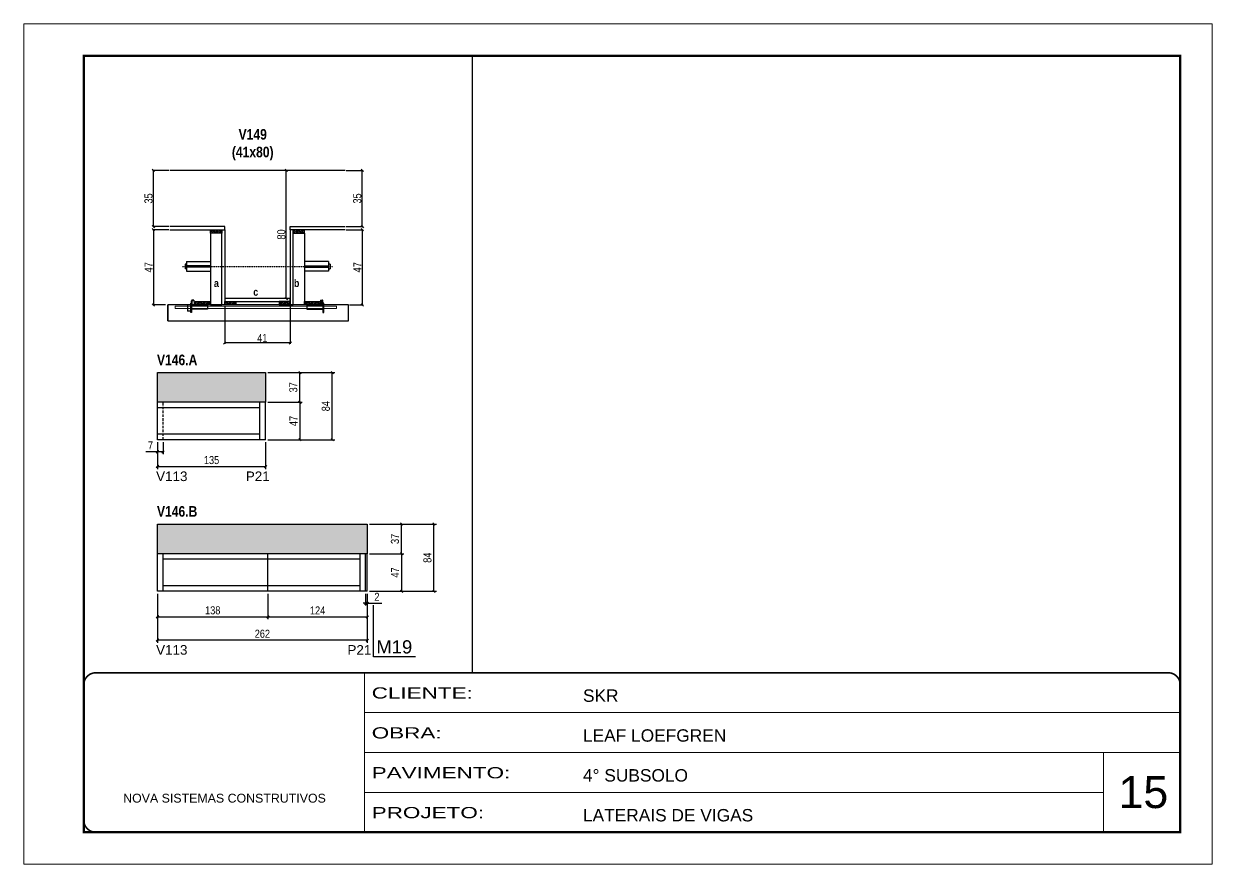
# Model space of a CAD drawing. Extents: x 3309 to 9590, y -2522 to 14608.
# Drawn here: x 6493 to 7978, y 10112 to 11162 of the extents above; entities that cross this region are included whole.
import ezdxf

# ---------------------------------------------------------------- set-up
doc = ezdxf.new("R2010")
doc.units = 0
for name, pattern in [('CONTINUO', [0]), ('DASHED', [0.75, 0.5, -0.25]), ('HIDDEN', [0.375, 0.25, -0.125]), ('HIDDEN2', [4.7625, 3.175, -1.5875])]:
    doc.linetypes.add(name, pattern=pattern)
for name, color, linetype in [('5', 5, 'Continuous'), ('barrote', 251, 'Continuous'), ('COTA', 241, 'Continuous'), ('detalhes', 4, 'Continuous'), ('NOMENCLATURA', 7, 'Continuous'), ('Painéis', 200, 'Continuous'), ('presilha', 1, 'Continuous'), ('SARR_2.2x10', 60, 'Continuous'), ('SARR_2.2x7', 40, 'Continuous'), ('SARR_3.5x7', 81, 'Continuous'), ('TENSOR', 3, 'Continuous')]:
    doc.layers.add(name, color=color, linetype=linetype)
for name, color, linetype, lineweight in [('CARIMBO', 255, 'Continuous', 9), ('CONCRETO', 251, 'Continuous', 25), ('Folhas', 255, 'Continuous', 9), ('SARRAFO DE PRESSAO', 251, 'DASHED', 9), ('SCO-___-LAJ', 2, 'Continuous', 0)]:
    doc.layers.add(name, color=color, linetype=linetype, lineweight=lineweight)
doc.styles.add('ARIAL', font='arial.ttf')
doc.styles.add('COTA TECNICA', font='techl___.ttf', dxfattribs={"height": 10})
doc.styles.add('COTA TECNICA 2X', font='techl___.ttf', dxfattribs={"height": 10})
doc.styles.get("Standard").update_dxf_attribs({"font": 'arial.ttf'})
doc.styles.add('TECNICA', font='techb___.ttf', dxfattribs={"height": 10})
doc.styles.add('Tecnologia', font='')
doc.styles.get('Tecnologia').set_extended_font_data('Forgotten Futurist')
doc.dimstyles.new('PAINEL', dxfattribs={"dimtxt": 10, "dimasz": 3, "dimexe": 3, "dimexo": 3, "dimgap": 3, "dimtad": 1, "dimdec": 1, "dimzin": 12, "dimdsep": 46, "dimtxsty": 'COTA TECNICA', "dimblk1": 'OBLIQUE', "dimblk2": 'OBLIQUE', "dimsah": 1, "dimcen": 0.9, "dimclrd": 4, "dimclre": 4, "dimclrt": 240, "dimadec": 1, "dimazin": 3, "dimtfac": 1, "dimtdec": 1, "dimtmove": 0, "dimatfit": 3, "dimfxl": 1, "dimtolj": 1, "dimtzin": 12, "dimarcsym": 0})
doc.dimstyles.new('SECAO', dxfattribs={"dimscale": 0.333333, "dimtxt": 5, "dimasz": 9, "dimexe": 3, "dimexo": 3, "dimgap": 3, "dimtad": 1, "dimdec": 1, "dimlfac": 0.5, "dimzin": 12, "dimdsep": 46, "dimtxsty": 'COTA TECNICA 2X', "dimblk1": 'OBLIQUE', "dimblk2": 'OBLIQUE', "dimsah": 1, "dimcen": 0.9, "dimclrd": 4, "dimclre": 4, "dimclrt": 240, "dimadec": 1, "dimazin": 3, "dimtfac": 1, "dimtdec": 1, "dimtmove": 0, "dimatfit": 3, "dimfxl": 1, "dimtolj": 1, "dimtzin": 12, "dimarcsym": 0})

# ---------------------------------------------------------------- blocks, each defined once
blk = doc.blocks.new('9999999999')
at = {"color": 30, "linetype": 'CONTINUO'}
for p, q in [((98564.6, 34230.2), (98564.6, 34429.4)), ((98564.6, 34379.6), (99584, 34379.6)), ((98564.6, 34329.8), (99488, 34329.8)), ((99584, 34329.8), (99488, 34329.8)), ((99488, 34329.8), (99488, 34230.2)), ((98564.6, 34280), (99488, 34280))]:
    blk.add_line(p, q, dxfattribs=at)
at = {"color": 30, "linetype": 'CONTINUO', "const_width": 2}
blk.add_lwpolyline([(99584, 34230.2), (99584, 34414.4, 0.414214), (99569, 34429.4), (98229, 34429.4, 0.414214), (98214, 34414.4), (98214, 34245.2, 0.414214), (98229, 34230.2), (99584, 34230.2)], format="xyb", dxfattribs=at)
at = {"layer": 'Folhas'}
blk.add_lwpolyline([(98139, 34190.2), (99624, 34190.2), (99624, 35240.2), (98139, 35240.2)], close=True, dxfattribs=at)
at = {"layer": 'Folhas', "color": 30, "const_width": 3}
blk.add_lwpolyline([(98214, 34230.2), (99584, 34230.2), (99584, 35200.2), (98214, 35200.2)], close=True, dxfattribs=at)
at = {"color": 7, "linetype": 'Continuous', "ltscale": 5, "style": 'ARIAL'}
for s, height, p in [('SKR', 15.48, (98837.7, 34393.1)), ('LEAF LOEFGREN', 15.483, (98837.7, 34343.3)), ('4° SUBSOLO', 15.48, (98837.7, 34293.5)), ('NOVA SISTEMAS CONSTRUTIVOS', 11.059, (98263.2, 34267.2)), ('LATERAIS DE VIGAS', 15.483, (98837.7, 34243.7))]:
    blk.add_text(s, height=height, dxfattribs=at).set_placement(p)
at = {"layer": 'Folhas', "color": 7, "style": 'Tecnologia', "width": 1.5}
for s, p in [('CLIENTE:', (98573.7, 34397.2)), ('OBRA:', (98573.7, 34347.3)), ('PAVIMENTO:', (98573.7, 34297.5)), ('PROJETO:', (98573.7, 34247.7))]:
    blk.add_text(s, height=14, dxfattribs=at).set_placement(p)
blk = doc.blocks.new('_Oblique')
at = {"color": 0, "linetype": 'ByBlock', "lineweight": -2}
blk.add_line((-0.5, -0.5), (0.5, 0.5), dxfattribs=at)
blk = doc.blocks.new('*D508')
at = {"layer": 'COTA', "color": 4, "lineweight": -2, "transparency": 16777216}
for p, q in [((6743.9, 10809.9), (6743.9, 10762.4)), ((6825.9, 10809.9), (6825.9, 10762.4)), ((6825.9, 10763.4), (6743.9, 10763.4))]:
    blk.add_line(p, q, dxfattribs=at)
at = {"layer": 'Defpoints', "color": 0, "transparency": 16777216}
for p in [(6743.9, 10810.9), (6825.9, 10810.9), (6743.9, 10763.4)]:
    blk.add_point(p, dxfattribs=at)
at = {"layer": 'COTA', "color": 4, "lineweight": -2, "transparency": 16777216, "xscale": 3, "yscale": 3, "zscale": 3, "rotation": 180}
blk.add_blockref('_Oblique', (6743.9, 10763.4), dxfattribs=at)
at = {"layer": 'COTA', "color": 4, "lineweight": -2, "transparency": 16777216, "xscale": 3, "yscale": 3, "zscale": 3}
blk.add_blockref('_Oblique', (6825.9, 10763.4), dxfattribs=at)
at = {"layer": 'COTA', "color": 240, "transparency": 16777216, "insert": (6790.9, 10769.5), "char_height": 10, "attachment_point": 5, "style": 'COTA TECNICA 2X'}
blk.add_mtext('\\A1;41', dxfattribs=at)
blk = doc.blocks.new('PRESILHA METÁLICA 1')
at = {"layer": 'presilha'}
for p, q in [((0, 13), (6, 13)), ((0, 13), (0, 0)), ((6, 0), (0, 0)), ((6, 15.5), (7.5, 15.5)), ((6, -2.5), (6, 15.5)), ((6, 13), (6, 0)), ((7.5, 10.6), (7.5, 19.9)), ((7.5, 15.5), (7.5, -2.5)), ((37.5, 4.1), (7.5, 4.1)), ((12, 21), (8.6, 21)), ((9, 11.6), (9, 18.9)), ((12, 19.5), (9.6, 19.5)), ((37.5, 11), (9.6, 11)), ((12, 21), (12, 19.5)), ((37.5, 11), (37.5, 4.1)), ((7.5, -2.5), (6, -2.5))]:
    blk.add_line(p, q, dxfattribs=at)
for centre, radius, start, end in [((8.6, 19.9), 1.14, 90, 180), ((9.6, 18.9), 0.57, 90, 180), ((9.6, 11.6), 0.57, 180, 270)]:
    blk.add_arc(centre, radius, start, end, dxfattribs=at)
blk = doc.blocks.new('PRESILHA METÁLICA 2')
at = {"layer": 'presilha'}
for p, q in [((-5.2, 23.5), (-5.2, 22)), ((-5.2, 23.5), (-1.9, 23.5)), ((-0.8, 14.6), (-0.8, 22.4)), ((-30.8, 13.5), (-30.8, 6.6)), ((-30.8, 13.5), (-2.8, 13.5)), ((-30.8, 6.6), (-0.8, 6.6)), ((-5.2, 22), (-2.8, 22)), ((-2.2, 14.1), (-2.2, 21.4)), ((0.8, 18), (-0.8, 18)), ((-0.8, 18), (-0.8, 0)), ((-0.8, 0), (0.8, 0)), ((0.8, 0), (0.8, 18))]:
    blk.add_line(p, q, dxfattribs=at)
for centre, radius, start, end in [((-1.9, 22.4), 1.14, 0, 90), ((-2.8, 21.4), 0.57, 0, 90), ((-2.8, 14.1), 0.57, 270, 0)]:
    blk.add_arc(centre, radius, start, end, dxfattribs=at)
blk = doc.blocks.new('*D509')
at = {"layer": 'COTA', "color": 4, "lineweight": -2, "transparency": 16777216}
for p, q in [((6674.2, 10904.9), (6653.9, 10904.9)), ((6654.9, 10904.9), (6654.9, 10810.9)), ((6670.1, 10810.9), (6653.9, 10810.9))]:
    blk.add_line(p, q, dxfattribs=at)
at = {"layer": 'Defpoints', "color": 0, "transparency": 16777216}
for p in [(6675.2, 10904.9), (6654.9, 10810.9), (6671.1, 10810.9)]:
    blk.add_point(p, dxfattribs=at)
at = {"layer": 'COTA', "color": 4, "lineweight": -2, "transparency": 16777216, "xscale": 3, "yscale": 3, "zscale": 3}
for p, rotation in [((6654.9, 10904.9), 90), ((6654.9, 10810.9), 270)]:
    blk.add_blockref('_Oblique', p, dxfattribs=dict(at, rotation=rotation))
at = {"layer": 'COTA', "color": 240, "transparency": 16777216, "insert": (6648.8, 10857.9), "char_height": 10, "attachment_point": 5, "rotation": 90, "style": 'COTA TECNICA 2X'}
blk.add_mtext('\\A1;47', dxfattribs=at)
blk = doc.blocks.new('*D510')
at = {"layer": 'COTA', "color": 4, "lineweight": -2, "transparency": 16777216}
for p, q in [((6895.6, 10904.9), (6916.9, 10904.9)), ((6915.9, 10904.9), (6915.9, 10810.9)), ((6899.8, 10810.9), (6916.9, 10810.9))]:
    blk.add_line(p, q, dxfattribs=at)
at = {"layer": 'Defpoints', "color": 0, "transparency": 16777216}
for p in [(6894.6, 10904.9), (6898.8, 10810.9), (6915.9, 10810.9)]:
    blk.add_point(p, dxfattribs=at)
at = {"layer": 'COTA', "color": 4, "lineweight": -2, "transparency": 16777216, "xscale": 3, "yscale": 3, "zscale": 3}
for p, rotation in [((6915.9, 10904.9), 90), ((6915.9, 10810.9), 270)]:
    blk.add_blockref('_Oblique', p, dxfattribs=dict(at, rotation=rotation))
at = {"layer": 'COTA', "color": 240, "transparency": 16777216, "insert": (6909.8, 10857.9), "char_height": 10, "attachment_point": 5, "rotation": 90, "style": 'COTA TECNICA 2X'}
blk.add_mtext('\\A1;47', dxfattribs=at)
blk = doc.blocks.new('*D511')
at = {"layer": 'COTA', "color": 4, "lineweight": -2, "transparency": 16777216}
for p, q in [((6824.9, 10978.9), (6819.9, 10978.9)), ((6820.9, 10818.9), (6820.9, 10978.9)), ((6824.9, 10818.9), (6819.9, 10818.9))]:
    blk.add_line(p, q, dxfattribs=at)
at = {"layer": 'Defpoints', "color": 0, "transparency": 16777216}
for p in [(6820.9, 10978.9), (6825.9, 10978.9), (6825.9, 10818.9)]:
    blk.add_point(p, dxfattribs=at)
at = {"layer": 'COTA', "color": 4, "lineweight": -2, "transparency": 16777216, "xscale": 3, "yscale": 3, "zscale": 3}
for p, rotation in [((6820.9, 10978.9), 90), ((6820.9, 10818.9), 270)]:
    blk.add_blockref('_Oblique', p, dxfattribs=dict(at, rotation=rotation))
at = {"layer": 'COTA', "color": 240, "transparency": 16777216, "insert": (6814.7, 10898.9), "char_height": 10, "attachment_point": 5, "rotation": 90, "style": 'COTA TECNICA 2X'}
blk.add_mtext('\\A1;80', dxfattribs=at)
blk = doc.blocks.new('*D512')
at = {"layer": 'COTA', "color": 4, "lineweight": -2, "transparency": 16777216}
for p, q in [((6895.6, 10978.9), (6916.9, 10978.9)), ((6915.9, 10908.9), (6915.9, 10978.9)), ((6895.6, 10908.9), (6916.9, 10908.9))]:
    blk.add_line(p, q, dxfattribs=at)
at = {"layer": 'Defpoints', "color": 0, "transparency": 16777216}
for p in [(6894.6, 10978.9), (6915.9, 10978.9), (6894.6, 10908.9)]:
    blk.add_point(p, dxfattribs=at)
at = {"layer": 'COTA', "color": 4, "lineweight": -2, "transparency": 16777216, "xscale": 3, "yscale": 3, "zscale": 3}
for p, rotation in [((6915.9, 10978.9), 90), ((6915.9, 10908.9), 270)]:
    blk.add_blockref('_Oblique', p, dxfattribs=dict(at, rotation=rotation))
at = {"layer": 'COTA', "color": 240, "transparency": 16777216, "insert": (6909.6, 10943.9), "char_height": 10, "attachment_point": 5, "rotation": 90, "style": 'COTA TECNICA 2X'}
blk.add_mtext('\\A1;35', dxfattribs=at)
blk = doc.blocks.new('*D513')
at = {"layer": 'COTA', "color": 4, "lineweight": -2, "transparency": 16777216}
for p, q in [((6674.2, 10978.9), (6653.9, 10978.9)), ((6654.9, 10908.9), (6654.9, 10978.9)), ((6674.2, 10908.9), (6653.9, 10908.9))]:
    blk.add_line(p, q, dxfattribs=at)
at = {"layer": 'Defpoints', "color": 0, "transparency": 16777216}
for p in [(6654.9, 10978.9), (6675.2, 10978.9), (6675.2, 10908.9)]:
    blk.add_point(p, dxfattribs=at)
at = {"layer": 'COTA', "color": 4, "lineweight": -2, "transparency": 16777216, "xscale": 3, "yscale": 3, "zscale": 3}
for p, rotation in [((6654.9, 10978.9), 90), ((6654.9, 10908.9), 270)]:
    blk.add_blockref('_Oblique', p, dxfattribs=dict(at, rotation=rotation))
at = {"layer": 'COTA', "color": 240, "transparency": 16777216, "insert": (6648.7, 10943.9), "char_height": 10, "attachment_point": 5, "rotation": 90, "style": 'COTA TECNICA 2X'}
blk.add_mtext('\\A1;35', dxfattribs=at)
blk = doc.blocks.new('*D514')
at = {"layer": 'COTA', "color": 4, "linetype": 'ByBlock', "lineweight": -2, "transparency": 16777216}
for p, q in [((6660, 10639.4), (6660, 10605.8)), ((6795, 10639.4), (6795, 10605.8)), ((6795, 10608.8), (6660, 10608.8))]:
    blk.add_line(p, q, dxfattribs=at)
at = {"layer": 'Defpoints', "color": 0, "linetype": 'ByBlock', "transparency": 16777216}
for p in [(6660, 10642.4), (6795, 10642.4), (6660, 10608.8)]:
    blk.add_point(p, dxfattribs=at)
at = {"layer": 'COTA', "color": 4, "linetype": 'ByBlock', "lineweight": -2, "transparency": 16777216, "xscale": 3, "yscale": 3, "zscale": 3, "rotation": 180}
blk.add_blockref('_Oblique', (6660, 10608.8), dxfattribs=at)
at = {"layer": 'COTA', "color": 4, "linetype": 'ByBlock', "lineweight": -2, "transparency": 16777216, "xscale": 3, "yscale": 3, "zscale": 3}
blk.add_blockref('_Oblique', (6795, 10608.8), dxfattribs=at)
at = {"layer": 'COTA', "color": 240, "linetype": 'ByBlock', "transparency": 16777216, "insert": (6727.5, 10617), "char_height": 10, "attachment_point": 5, "style": 'COTA TECNICA'}
blk.add_mtext('\\A1;135', dxfattribs=at)
blk = doc.blocks.new('*D515')
at = {"layer": 'COTA', "color": 4, "lineweight": -2, "transparency": 16777216}
for p, q in [((6798, 10689.4), (6840.9, 10689.4)), ((6837.9, 10689.4), (6837.9, 10642.4)), ((6798, 10642.4), (6840.9, 10642.4))]:
    blk.add_line(p, q, dxfattribs=at)
at = {"layer": 'Defpoints', "color": 0, "transparency": 16777216}
for p in [(6795, 10689.4), (6795, 10642.4), (6837.9, 10642.4)]:
    blk.add_point(p, dxfattribs=at)
at = {"layer": 'COTA', "color": 4, "lineweight": -2, "transparency": 16777216, "xscale": 3, "yscale": 3, "zscale": 3}
for p, rotation in [((6837.9, 10689.4), 90), ((6837.9, 10642.4), 270)]:
    blk.add_blockref('_Oblique', p, dxfattribs=dict(at, rotation=rotation))
at = {"layer": 'COTA', "color": 240, "transparency": 16777216, "insert": (6829.9, 10665.9), "char_height": 10, "attachment_point": 5, "rotation": 90, "style": 'COTA TECNICA'}
blk.add_mtext('\\A1;47', dxfattribs=at)
blk = doc.blocks.new('*D516')
at = {"layer": 'COTA', "color": 4, "lineweight": -2, "transparency": 16777216}
for p, q in [((6798, 10726.4), (6840.9, 10726.4)), ((6837.9, 10689.4), (6837.9, 10726.4)), ((6798, 10689.4), (6840.9, 10689.4))]:
    blk.add_line(p, q, dxfattribs=at)
at = {"layer": 'Defpoints', "color": 0, "transparency": 16777216}
for p in [(6795, 10726.4), (6837.9, 10726.4), (6795, 10689.4)]:
    blk.add_point(p, dxfattribs=at)
at = {"layer": 'COTA', "color": 4, "lineweight": -2, "transparency": 16777216, "xscale": 3, "yscale": 3, "zscale": 3}
for p, rotation in [((6837.9, 10726.4), 90), ((6837.9, 10689.4), 270)]:
    blk.add_blockref('_Oblique', p, dxfattribs=dict(at, rotation=rotation))
at = {"layer": 'COTA', "color": 240, "transparency": 16777216, "insert": (6829.7, 10707.9), "char_height": 10, "attachment_point": 5, "rotation": 90, "style": 'COTA TECNICA'}
blk.add_mtext('\\A1;37', dxfattribs=at)
blk = doc.blocks.new('*D517')
at = {"layer": 'COTA', "color": 4, "lineweight": -2, "transparency": 16777216}
for p, q in [((6660, 10639.4), (6660, 10624.3)), ((6667, 10639.4), (6667, 10624.3)), ((6660, 10627.3), (6645.3, 10627.3)), ((6667, 10627.3), (6660, 10627.3))]:
    blk.add_line(p, q, dxfattribs=at)
at = {"layer": 'Defpoints', "color": 0, "transparency": 16777216}
for p in [(6660, 10642.4), (6667, 10642.4), (6660, 10627.3)]:
    blk.add_point(p, dxfattribs=at)
at = {"layer": 'COTA', "color": 4, "lineweight": -2, "transparency": 16777216, "xscale": 3, "yscale": 3, "zscale": 3, "rotation": 180}
blk.add_blockref('_Oblique', (6660, 10627.3), dxfattribs=at)
at = {"layer": 'COTA', "color": 4, "lineweight": -2, "transparency": 16777216, "xscale": 3, "yscale": 3, "zscale": 3}
blk.add_blockref('_Oblique', (6667, 10627.3), dxfattribs=at)
at = {"layer": 'COTA', "color": 240, "transparency": 16777216, "insert": (6651.2, 10635.4), "char_height": 10, "attachment_point": 5, "style": 'COTA TECNICA'}
blk.add_mtext('\\A1;7', dxfattribs=at)
blk = doc.blocks.new('*D518')
at = {"layer": 'COTA', "color": 4, "lineweight": -2, "transparency": 16777216}
for p, q in [((6798, 10726.4), (6881.4, 10726.4)), ((6878.4, 10642.4), (6878.4, 10726.4)), ((6798, 10642.4), (6881.4, 10642.4))]:
    blk.add_line(p, q, dxfattribs=at)
at = {"layer": 'Defpoints', "color": 0, "transparency": 16777216}
for p in [(6795, 10726.4), (6878.4, 10726.4), (6795, 10642.4)]:
    blk.add_point(p, dxfattribs=at)
at = {"layer": 'COTA', "color": 4, "lineweight": -2, "transparency": 16777216, "xscale": 3, "yscale": 3, "zscale": 3}
for p, rotation in [((6878.4, 10726.4), 90), ((6878.4, 10642.4), 270)]:
    blk.add_blockref('_Oblique', p, dxfattribs=dict(at, rotation=rotation))
at = {"layer": 'COTA', "color": 240, "transparency": 16777216, "insert": (6870.3, 10684.4), "char_height": 10, "attachment_point": 5, "rotation": 90, "style": 'COTA TECNICA'}
blk.add_mtext('\\A1;84', dxfattribs=at)
blk = doc.blocks.new('*D519')
at = {"layer": 'COTA', "color": 4, "linetype": 'ByBlock', "lineweight": -2, "transparency": 16777216}
for p, q in [((6660, 10450.1), (6660, 10388.9)), ((6922, 10450.1), (6922, 10388.9)), ((6922, 10391.9), (6660, 10391.9))]:
    blk.add_line(p, q, dxfattribs=at)
at = {"layer": 'Defpoints', "color": 0, "linetype": 'ByBlock', "transparency": 16777216}
for p in [(6660, 10453.1), (6922, 10453.1), (6660, 10391.9)]:
    blk.add_point(p, dxfattribs=at)
at = {"layer": 'COTA', "color": 4, "linetype": 'ByBlock', "lineweight": -2, "transparency": 16777216, "xscale": 3, "yscale": 3, "zscale": 3, "rotation": 180}
blk.add_blockref('_Oblique', (6660, 10391.9), dxfattribs=at)
at = {"layer": 'COTA', "color": 4, "linetype": 'ByBlock', "lineweight": -2, "transparency": 16777216, "xscale": 3, "yscale": 3, "zscale": 3}
blk.add_blockref('_Oblique', (6922, 10391.9), dxfattribs=at)
at = {"layer": 'COTA', "color": 240, "linetype": 'ByBlock', "transparency": 16777216, "insert": (6791, 10400), "char_height": 10, "attachment_point": 5, "style": 'COTA TECNICA'}
blk.add_mtext('\\A1;262', dxfattribs=at)
blk = doc.blocks.new('*D520')
at = {"layer": 'COTA', "color": 4, "lineweight": -2, "transparency": 16777216}
for p, q in [((6925, 10500.1), (6967.9, 10500.1)), ((6964.9, 10500.1), (6964.9, 10453.1)), ((6925, 10453.1), (6967.9, 10453.1))]:
    blk.add_line(p, q, dxfattribs=at)
at = {"layer": 'Defpoints', "color": 0, "transparency": 16777216}
for p in [(6922, 10500.1), (6922, 10453.1), (6964.9, 10453.1)]:
    blk.add_point(p, dxfattribs=at)
at = {"layer": 'COTA', "color": 4, "lineweight": -2, "transparency": 16777216, "xscale": 3, "yscale": 3, "zscale": 3}
for p, rotation in [((6964.9, 10500.1), 90), ((6964.9, 10453.1), 270)]:
    blk.add_blockref('_Oblique', p, dxfattribs=dict(at, rotation=rotation))
at = {"layer": 'COTA', "color": 240, "transparency": 16777216, "insert": (6956.9, 10476.6), "char_height": 10, "attachment_point": 5, "rotation": 90, "style": 'COTA TECNICA'}
blk.add_mtext('\\A1;47', dxfattribs=at)
blk = doc.blocks.new('*D521')
at = {"layer": 'COTA', "color": 4, "lineweight": -2, "transparency": 16777216}
for p, q in [((6925, 10537.1), (6967.9, 10537.1)), ((6964.9, 10500.1), (6964.9, 10537.1)), ((6925, 10500.1), (6967.9, 10500.1))]:
    blk.add_line(p, q, dxfattribs=at)
at = {"layer": 'Defpoints', "color": 0, "transparency": 16777216}
for p in [(6922, 10537.1), (6964.9, 10537.1), (6922, 10500.1)]:
    blk.add_point(p, dxfattribs=at)
at = {"layer": 'COTA', "color": 4, "lineweight": -2, "transparency": 16777216, "xscale": 3, "yscale": 3, "zscale": 3}
for p, rotation in [((6964.9, 10537.1), 90), ((6964.9, 10500.1), 270)]:
    blk.add_blockref('_Oblique', p, dxfattribs=dict(at, rotation=rotation))
at = {"layer": 'COTA', "color": 240, "transparency": 16777216, "insert": (6956.7, 10518.6), "char_height": 10, "attachment_point": 5, "rotation": 90, "style": 'COTA TECNICA'}
blk.add_mtext('\\A1;37', dxfattribs=at)
blk = doc.blocks.new('*D522')
at = {"layer": 'COTA', "color": 4, "lineweight": -2, "transparency": 16777216}
for p, q in [((6925, 10537.1), (7008.4, 10537.1)), ((7005.4, 10453.1), (7005.4, 10537.1)), ((6925, 10453.1), (7008.4, 10453.1))]:
    blk.add_line(p, q, dxfattribs=at)
at = {"layer": 'Defpoints', "color": 0, "transparency": 16777216}
for p in [(6922, 10537.1), (7005.4, 10537.1), (6922, 10453.1)]:
    blk.add_point(p, dxfattribs=at)
at = {"layer": 'COTA', "color": 4, "lineweight": -2, "transparency": 16777216, "xscale": 3, "yscale": 3, "zscale": 3}
for p, rotation in [((7005.4, 10537.1), 90), ((7005.4, 10453.1), 270)]:
    blk.add_blockref('_Oblique', p, dxfattribs=dict(at, rotation=rotation))
at = {"layer": 'COTA', "color": 240, "transparency": 16777216, "insert": (6997.3, 10495.1), "char_height": 10, "attachment_point": 5, "rotation": 90, "style": 'COTA TECNICA'}
blk.add_mtext('\\A1;84', dxfattribs=at)
blk = doc.blocks.new('*D523')
at = {"layer": 'COTA', "color": 4, "lineweight": -2, "transparency": 16777216}
for p, q in [((6660, 10450.1), (6660, 10418.1)), ((6798, 10450.1), (6798, 10418.1)), ((6660, 10421.1), (6798, 10421.1))]:
    blk.add_line(p, q, dxfattribs=at)
at = {"layer": 'Defpoints', "color": 0, "transparency": 16777216}
for p in [(6660, 10453.1), (6798, 10453.1), (6798, 10421.1)]:
    blk.add_point(p, dxfattribs=at)
at = {"layer": 'COTA', "color": 4, "lineweight": -2, "transparency": 16777216, "xscale": 3, "yscale": 3, "zscale": 3, "rotation": 180}
blk.add_blockref('_Oblique', (6660, 10421.1), dxfattribs=at)
at = {"layer": 'COTA', "color": 4, "lineweight": -2, "transparency": 16777216, "xscale": 3, "yscale": 3, "zscale": 3}
blk.add_blockref('_Oblique', (6798, 10421.1), dxfattribs=at)
at = {"layer": 'COTA', "color": 240, "transparency": 16777216, "insert": (6729, 10429.3), "char_height": 10, "attachment_point": 5, "style": 'COTA TECNICA'}
blk.add_mtext('\\A1;138', dxfattribs=at)
blk = doc.blocks.new('*D524')
at = {"layer": 'COTA', "color": 4, "lineweight": -2, "transparency": 16777216}
for p, q in [((6798, 10450.1), (6798, 10418.1)), ((6922, 10450.1), (6922, 10418.1)), ((6798, 10421.1), (6922, 10421.1))]:
    blk.add_line(p, q, dxfattribs=at)
at = {"layer": 'Defpoints', "color": 0, "transparency": 16777216}
for p in [(6798, 10453.1), (6922, 10453.1), (6922, 10421.1)]:
    blk.add_point(p, dxfattribs=at)
at = {"layer": 'COTA', "color": 4, "lineweight": -2, "transparency": 16777216, "xscale": 3, "yscale": 3, "zscale": 3, "rotation": 180}
blk.add_blockref('_Oblique', (6798, 10421.1), dxfattribs=at)
at = {"layer": 'COTA', "color": 4, "lineweight": -2, "transparency": 16777216, "xscale": 3, "yscale": 3, "zscale": 3}
blk.add_blockref('_Oblique', (6922, 10421.1), dxfattribs=at)
at = {"layer": 'COTA', "color": 240, "transparency": 16777216, "insert": (6860, 10429.2), "char_height": 10, "attachment_point": 5, "style": 'COTA TECNICA'}
blk.add_mtext('\\A1;124', dxfattribs=at)
blk = doc.blocks.new('*D525')
at = {"layer": 'COTA', "color": 4, "lineweight": -2, "transparency": 16777216}
for p, q in [((6920, 10450.1), (6920, 10435.2)), ((6922, 10450.1), (6922, 10435.2)), ((6920, 10438.2), (6917, 10438.2)), ((6920, 10438.2), (6922, 10438.2)), ((6922, 10438.2), (6940.1, 10438.2))]:
    blk.add_line(p, q, dxfattribs=at)
at = {"layer": 'Defpoints', "color": 0, "transparency": 16777216}
for p in [(6920, 10453.1), (6922, 10453.1), (6922, 10438.2)]:
    blk.add_point(p, dxfattribs=at)
at = {"layer": 'COTA', "color": 4, "lineweight": -2, "transparency": 16777216, "xscale": 3, "yscale": 3, "zscale": 3}
blk.add_blockref('_Oblique', (6920, 10438.2), dxfattribs=at)
at = {"layer": 'COTA', "color": 4, "lineweight": -2, "transparency": 16777216, "xscale": 3, "yscale": 3, "zscale": 3, "rotation": 180}
blk.add_blockref('_Oblique', (6922, 10438.2), dxfattribs=at)
at = {"layer": 'COTA', "color": 240, "transparency": 16777216, "insert": (6934.1, 10446.2), "char_height": 10, "attachment_point": 5, "style": 'COTA TECNICA'}
blk.add_mtext('\\A1;2', dxfattribs=at)

msp = doc.modelspace()

# ---------------------------------------------------------------- hatches: boundary and pattern name
at = {"layer": 'COTA'}
h = msp.add_hatch(dxfattribs=at)
h.set_pattern_fill('AR-CONC', color=256, scale=0.03)
h.set_pattern_definition([(50, (602.183, -18.2766), (5.46554, -0.4781726), [0.5715, -6.2865]), (355, (602.183, -18.2766), (-1.0573026, 5.7317054), [0.4572, -5.0292175]), (100.451445, (602.6383, -18.3164), (4.4082374, 5.2535326), [0.4857003, -5.3427073]), (46.1842, (602.183, -16.7526), (8.1323712, -1.26127), [0.85725, -9.42975]), (96.63556, (602.8605, -16.858), (7.122124, 7.4227837), [0.7285507, -8.014068]), (351.18415, (602.183, -16.7526), (7.122124, 7.422784), [0.685799, -7.543792]), (21, (602.945, -17.1336), (4.5484317, -3.067956), [0.5715, -6.2865]), (326, (602.945, -17.1336), (1.8540609, 5.525639), [0.4572, -5.0292]), (71.451445, (603.324, -17.389), (6.4024926, 2.457683), [0.4857003, -5.3426981]), (37.5, (602.1828, -18.2766), (0.0926581, 2.53665117), [0, -4.96824, 0, -5.1054, 0, -5.04825]), (7.5, (602.1828, -18.2766), (2.0045899, 3.00541724), [0, -2.91084, 0, -4.85394, 0, -1.92405]), (327.5, (600.4835, -18.2766), (4.06771786, -0.17186232), [0, -1.905, 0, -5.9436, 0, -7.8867]), (317.5, (599.7215, -18.2766), (4.4438754, 0.7627947), [0, -2.4765, 0, -3.94716, 0, -5.6007])])
h.paths.add_polyline_path([(6795.03, 10689.44), (6795.03, 10726.44), (6660.03, 10726.44), (6660.03, 10689.44)])
h = msp.add_hatch(dxfattribs=at)
h.set_pattern_fill('AR-CONC', color=256, scale=0.03)
h.set_pattern_definition([(50, (602.183, -207.594), (5.46554, -0.4781726), [0.5715, -6.2865]), (355, (602.183, -207.594), (-1.0573026, 5.7317054), [0.4572, -5.0292175]), (100.451445, (602.6383, -207.634), (4.4082374, 5.2535326), [0.4857003, -5.3427073]), (46.1842, (602.183, -206.07), (8.1323712, -1.26127), [0.85725, -9.42975]), (96.63556, (602.8605, -206.175), (7.122124, 7.4227837), [0.7285507, -8.014068]), (351.18415, (602.183, -206.07), (7.122124, 7.422784), [0.685799, -7.543792]), (21, (602.945, -206.451), (4.5484317, -3.067956), [0.5715, -6.2865]), (326, (602.945, -206.451), (1.8540609, 5.525639), [0.4572, -5.0292]), (71.451445, (603.324, -206.707), (6.4024926, 2.457683), [0.4857003, -5.3426981]), (37.5, (602.1828, -207.5942), (0.0926581, 2.53665117), [0, -4.96824, 0, -5.1054, 0, -5.04825]), (7.5, (602.1828, -207.5942), (2.0045899, 3.00541724), [0, -2.91084, 0, -4.85394, 0, -1.92405]), (327.5, (600.4835, -207.5942), (4.06771786, -0.17186232), [0, -1.905, 0, -5.9436, 0, -7.8867]), (317.5, (599.7215, -207.594), (4.4438754, 0.7627947), [0, -2.4765, 0, -3.94716, 0, -5.6007])])
h.paths.add_polyline_path([(6660.03, 10537.12), (6660.03, 10500.12), (6922.03, 10500.12), (6922.03, 10537.12)])
at = {"layer": 'SARR_2.2x10'}
h = msp.add_hatch(dxfattribs=at)
h.set_pattern_fill('ANSI31', color=256, scale=0.5, angle=90)
h.set_pattern_definition([(135, (39899.8781, -112701.3136), (-1.122532015, -1.122532015), [])])
h.paths.add_polyline_path([(6706.34, 10815.26), (6706.34, 10810.86), (6726.34, 10810.86), (6726.34, 10815.26)])
h = msp.add_hatch(dxfattribs=at)
h.set_pattern_fill('ANSI31', color=256, scale=0.5, angle=90)
h.set_pattern_definition([(135, (40037.0781, -112701.3136), (-1.122532015, -1.122532015), [])])
h.paths.add_polyline_path([(6843.54, 10815.26), (6843.54, 10810.86), (6863.54, 10810.86), (6863.54, 10815.26)])
at = {"layer": 'SARR_2.2x7'}
h = msp.add_hatch(dxfattribs=at)
h.set_pattern_fill('ANSI31', color=256, scale=0.5, angle=90)
h.set_pattern_definition([(135, (39913.8781, -112611.7136), (-1.122532015, -1.122532015), [])])
h.paths.add_polyline_path([(6740.34, 10904.86), (6740.34, 10900.46), (6726.34, 10900.46), (6726.34, 10904.86)])
h = msp.add_hatch(dxfattribs=at)
h.set_pattern_fill('ANSI31', color=256, scale=0.5, angle=90)
h.set_pattern_definition([(135, (39937.8781, -112611.7136), (-1.122532015, -1.122532015), [])])
h.paths.add_polyline_path([(6829.54, 10904.86), (6829.54, 10900.46), (6843.54, 10900.46), (6843.54, 10904.86)])
h = msp.add_hatch(dxfattribs=at)
h.set_pattern_fill('ANSI31', color=256, scale=0.5, angle=90)
h.set_pattern_definition([(135, (39979.4781, -112701.3136), (-1.122532015, -1.122532015), [])])
h.paths.add_polyline_path([(6757.94, 10810.86), (6757.94, 10815.26), (6743.94, 10815.26), (6743.94, 10810.86)])
h = msp.add_hatch(dxfattribs=at)
h.set_pattern_fill('ANSI31', color=256, scale=0.5, angle=90)
h.set_pattern_definition([(135, (40023.4781, -112701.3136), (-1.122532015, -1.122532015), [])])
h.paths.add_polyline_path([(6811.94, 10815.26), (6811.94, 10810.86), (6825.94, 10810.86), (6825.94, 10815.26)])

# ---------------------------------------------------------------- linework, layer by layer
at = {"ltscale": 3}
for p, q in [((6694.34, 10861.93), (6694.34, 10855.93)), ((6696.34, 10861.93), (6694.34, 10861.93)), ((6696.34, 10855.93), (6694.34, 10855.93)), ((6696.34, 10864.93), (6696.34, 10852.93)), ((6696.34, 10864.93), (6726.34, 10864.93)), ((6726.34, 10859.93), (6696.34, 10859.93)), ((6726.34, 10857.93), (6696.34, 10857.93)), ((6873.54, 10864.93), (6843.54, 10864.93)), ((6843.54, 10859.93), (6873.54, 10859.93)), ((6843.54, 10857.93), (6873.54, 10857.93)), ((6873.54, 10864.93), (6873.54, 10852.93)), ((6875.54, 10861.93), (6873.54, 10861.93)), ((6873.54, 10855.93), (6875.54, 10855.93)), ((6875.54, 10861.93), (6875.54, 10855.93)), ((6696.34, 10852.93), (6726.34, 10852.93)), ((6873.54, 10852.93), (6843.54, 10852.93))]:
    msp.add_line(p, q, dxfattribs=at)
at = {"layer": 'barrote'}
msp.add_lwpolyline([(6672.88, 10790.86), (6898.8, 10790.86), (6898.8, 10810.86), (6672.88, 10810.86)], close=True, dxfattribs=at)
at = {"layer": 'CONCRETO', "linetype": 'Continuous'}
msp.add_line((6894.64, 10978.86), (6675.24, 10978.86), dxfattribs=at)
at = {"layer": 'COTA'}
for p, q in [((7052.97, 11122.13), (7052.97, 10351.38)), ((6660.03, 10689.44), (6660.03, 10726.44)), ((6660.03, 10726.44), (6795.03, 10726.44)), ((6795.03, 10726.44), (6795.03, 10689.44)), ((6660.03, 10500.12), (6660.03, 10537.12)), ((6660.03, 10537.12), (6922.03, 10537.12)), ((6922.03, 10537.12), (6922.03, 10500.12))]:
    msp.add_line(p, q, dxfattribs=at)
at = {"layer": 'detalhes', "color": 250}
msp.add_line((6672.88, 10790.86), (6672.88, 10810.86), dxfattribs=at)
at = {"layer": 'NOMENCLATURA', "linetype": 'Continuous'}
for p, q in [((6929.95, 10371.21), (6929.95, 10435.64)), ((6982.33, 10371.21), (6929.95, 10371.21))]:
    msp.add_line(p, q, dxfattribs=at)
at = {"layer": 'Painéis', "linetype": 'ByBlock'}
for p, q in [((6795.03, 10689.44), (6660.03, 10689.44)), ((6660.03, 10642.44), (6660.03, 10689.44)), ((6795.03, 10642.44), (6795.03, 10689.44)), ((6795.03, 10642.44), (6660.03, 10642.44)), ((6922.03, 10500.12), (6660.03, 10500.12)), ((6660.03, 10453.12), (6660.03, 10500.12)), ((6798.03, 10453.12), (6798.03, 10500.12)), ((6920.03, 10453.12), (6920.03, 10500.12)), ((6922.03, 10453.12), (6922.03, 10500.12)), ((6922.03, 10453.12), (6660.03, 10453.12))]:
    msp.add_line(p, q, dxfattribs=at)
at = {"layer": 'Painéis', "linetype": 'Continuous', "elevation": 0}
for points in [[(6675.24, 10904.86), (6743.94, 10904.86), (6743.94, 10908.86), (6675.24, 10908.86)], [(6894.64, 10904.86), (6825.94, 10904.86), (6825.94, 10908.86), (6894.64, 10908.86)]]:
    msp.add_lwpolyline(points, dxfattribs=at)
at = {"layer": 'Painéis', "linetype": 'Continuous'}
for points in [[(6740.34, 10810.86), (6740.34, 10904.86), (6743.94, 10904.86), (6743.94, 10810.86)], [(6829.54, 10810.86), (6829.54, 10904.86), (6825.94, 10904.86), (6825.94, 10810.86)], [(6825.94, 10818.86), (6743.94, 10818.86), (6743.94, 10815.26), (6825.94, 10815.26)]]:
    msp.add_lwpolyline(points, close=True, dxfattribs=at)
at = {"layer": 'SARR_2.2x10'}
for points in [[(6706.34, 10815.26), (6726.34, 10815.26), (6726.34, 10810.86), (6706.34, 10810.86)], [(6843.54, 10815.26), (6863.54, 10815.26), (6863.54, 10810.86), (6843.54, 10810.86)]]:
    msp.add_lwpolyline(points, close=True, dxfattribs=at)
at = {"layer": 'SARR_2.2x7', "linetype": 'Continuous'}
for p, q in [((6788.03, 10682.44), (6660.03, 10682.44)), ((6788.03, 10642.44), (6788.03, 10689.44)), ((6788.03, 10649.44), (6660.03, 10649.44)), ((6667.03, 10453.12), (6667.03, 10500.12)), ((6913.03, 10453.12), (6913.03, 10500.12)), ((6913.03, 10493.12), (6667.03, 10493.12)), ((6913.03, 10460.12), (6667.03, 10460.12))]:
    msp.add_line(p, q, dxfattribs=at)
at = {"layer": 'SARR_2.2x7', "linetype": 'HIDDEN2'}
msp.add_line((6667.03, 10642.44), (6667.03, 10689.44), dxfattribs=at)
at = {"layer": 'SARR_2.2x7', "elevation": 0}
for points in [[(6726.34, 10904.86), (6740.34, 10904.86), (6740.34, 10900.46), (6726.34, 10900.46)], [(6843.54, 10904.86), (6829.54, 10904.86), (6829.54, 10900.46), (6843.54, 10900.46)]]:
    msp.add_lwpolyline(points, close=True, dxfattribs=at)
at = {"layer": 'SARR_2.2x7'}
for points in [[(6743.94, 10815.26), (6757.94, 10815.26), (6757.94, 10810.86), (6743.94, 10810.86)], [(6825.94, 10815.26), (6811.94, 10815.26), (6811.94, 10810.86), (6825.94, 10810.86)]]:
    msp.add_lwpolyline(points, close=True, dxfattribs=at)
at = {"layer": 'SARR_3.5x7'}
for points in [[(6740.34, 10900.46), (6726.34, 10900.46), (6726.34, 10810.86), (6740.34, 10810.86)], [(6829.54, 10900.46), (6843.54, 10900.46), (6843.54, 10810.86), (6829.54, 10810.86)]]:
    msp.add_lwpolyline(points, close=True, dxfattribs=at)
at = {"layer": 'SCO-___-LAJ', "color": 1}
msp.add_lwpolyline([(6681.89, 10809.52), (6883.72, 10809.52), (6883.72, 10806.32), (6681.89, 10806.32)], close=True, dxfattribs=at)
at = {"layer": 'TENSOR', "linetype": 'HIDDEN', "ltscale": 0.5}
msp.add_line((6691.34, 10858.93), (6878.84, 10858.93), dxfattribs=at)

# ---------------------------------------------------------------- block references
at = {"layer": 'presilha', "xscale": 0.6666666666666666, "yscale": 0.6666666666666666, "zscale": 0.6666666666666666}
for name, p in [('PRESILHA METÁLICA 1', (6697.47, 10802.89)), ('PRESILHA METÁLICA 2', (6867.22, 10801.22))]:
    msp.add_blockref(name, p, dxfattribs=at)
at = {"layer": 'SARRAFO DE PRESSAO', "color": 6, "linetype": 'ByBlock'}
msp.add_blockref('9999999999', (-91646.11, -24078.07), dxfattribs=at)

# ---------------------------------------------------------------- texts
at = {"layer": '5', "linetype": 'Continuous'}
for s, p in [('V113', (6658.24, 10590.8)), ('P21', (6770.33, 10590.8)), ('V113', (6658.24, 10373.9)), ('P21', (6897.33, 10373.9))]:
    msp.add_text(s, height=12, rotation=0.00004, dxfattribs=at).set_placement(p)
at = {"layer": 'CARIMBO', "style": 'ARIAL'}
msp.add_text('15', height=40, dxfattribs=at).set_placement((7860.73, 10182.28))
at = {"layer": 'detalhes', "style": 'TECNICA'}
for s, p in [('a', (6730.47, 10833.29)), ('b', (6830.44, 10833.28)), ('c', (6779.7, 10822.33))]:
    msp.add_text(s, height=9.6, dxfattribs=at).set_placement(p)
at = {"layer": 'NOMENCLATURA', "style": 'TECNICA'}
for s, p in [('V146.A', (6659.31, 10735.62)), ('V146.B', (6659.31, 10546.3))]:
    msp.add_text(s, height=13.2, dxfattribs=at).set_placement(p)
at = {"layer": 'NOMENCLATURA', "linetype": 'Continuous'}
msp.add_text('M19', height=16.5, dxfattribs=at).set_placement((6933.43, 10375.41))
at = {"layer": 'NOMENCLATURA', "insert": (6778.94, 11030.55), "char_height": 13.2, "attachment_point": 2, "style": 'TECNICA'}
msp.add_mtext_dynamic_manual_height_columns('V149\\P(41x80)', width=300.2766, gutter_width=1, heights=[0], dxfattribs=at)

# ---------------------------------------------------------------- dimensions: what is measured, and where the dimension line sits
at = {"layer": 'COTA'}
for base, p1, p2, dimstyle, picture, middle in [((6654.89, 10978.86), (6675.24, 10908.86), (6675.24, 10978.86), 'SECAO', '*D513', (6648.67, 10943.86)), ((6820.87, 10978.86), (6825.94, 10818.86), (6825.94, 10978.86), 'SECAO', '*D511', (6814.74, 10898.86)), ((6915.86, 10978.86), (6894.64, 10908.86), (6894.64, 10978.86), 'SECAO', '*D512', (6909.64, 10943.86)), ((6654.89, 10810.86, 0), (6675.24, 10904.86), (6671.13, 10810.86, 0), 'SECAO', '*D509', (6648.82, 10857.86, 0)), ((6915.86, 10810.86, 0), (6894.64, 10904.86), (6898.75, 10810.86, 0), 'SECAO', '*D510', (6909.78, 10857.86, 0)), ((6837.92, 10726.44), (6795.03, 10689.44), (6795.03, 10726.44), 'PAINEL', '*D516', (6829.7, 10707.94)), ((6878.43, 10726.44), (6795.03, 10642.44), (6795.03, 10726.44), 'PAINEL', '*D518', (6870.34, 10684.44)), ((6837.92, 10642.44), (6795.03, 10689.44), (6795.03, 10642.44), 'PAINEL', '*D515', (6829.85, 10665.94)), ((6964.92, 10537.12), (6922.03, 10500.12), (6922.03, 10537.12), 'PAINEL', '*D521', (6956.7, 10518.62)), ((7005.43, 10537.12), (6922.03, 10453.12), (6922.03, 10537.12), 'PAINEL', '*D522', (6997.34, 10495.12)), ((6964.92, 10453.12), (6922.03, 10500.12), (6922.03, 10453.12), 'PAINEL', '*D520', (6956.85, 10476.62))]:
    dim = msp.add_linear_dim(base=base, p1=p1, p2=p2, angle=90, dimstyle=dimstyle, dxfattribs=at)
    dim.commit()
    dim.dimension.update_dxf_attribs({"geometry": picture, "text_midpoint": middle})
dim = msp.add_linear_dim(base=(6743.94, 10763.38), p1=(6825.94, 10810.86), p2=(6743.94, 10810.86), angle=180, dimstyle='SECAO', dxfattribs=at)
dim.commit()
dim.dimension.update_dxf_attribs({"geometry": '*D508', "text_midpoint": (6790.94, 10763.38), "dimtype": 160})
for base, p1, p2, picture, middle in [((6660.03, 10627.33), (6667.03, 10642.44), (6660.03, 10642.44), '*D517', (6651.17, 10635.4)), ((6798.03, 10421.09), (6660.03, 10453.12), (6798.03, 10453.12), '*D523', (6729.03, 10429.33)), ((6922.03, 10438.15), (6920.03, 10453.12), (6922.03, 10453.12), '*D525', (6934.09, 10446.15))]:
    dim = msp.add_linear_dim(base=base, p1=p1, p2=p2, dimstyle='PAINEL', dxfattribs=at)
    dim.commit()
    dim.dimension.update_dxf_attribs({"geometry": picture, "text_midpoint": middle})
at = {"layer": 'COTA', "linetype": 'ByBlock'}
for base, p1, p2, picture, middle in [((6660.03, 10608.81), (6795.03, 10642.44), (6660.03, 10642.44), '*D514', (6727.53, 10617.03)), ((6660.03, 10391.92), (6922.03, 10453.12), (6660.03, 10453.12), '*D519', (6791.03, 10400.02))]:
    dim = msp.add_linear_dim(base=base, p1=p1, p2=p2, angle=180, dimstyle='PAINEL', dxfattribs=at)
    dim.commit()
    dim.dimension.update_dxf_attribs({"geometry": picture, "text_midpoint": middle})
at = {"layer": 'COTA'}
dim = msp.add_linear_dim(base=(6922.03, 10421.09), p1=(6798.03, 10453.12), p2=(6922.03, 10453.12), dimstyle='PAINEL', override={"dimtmove": 1}, dxfattribs=at)
dim.commit()
dim.dimension.update_dxf_attribs({"geometry": '*D524', "text_midpoint": (6860.03, 10429.16)})

doc.saveas('drawing.dxf')
